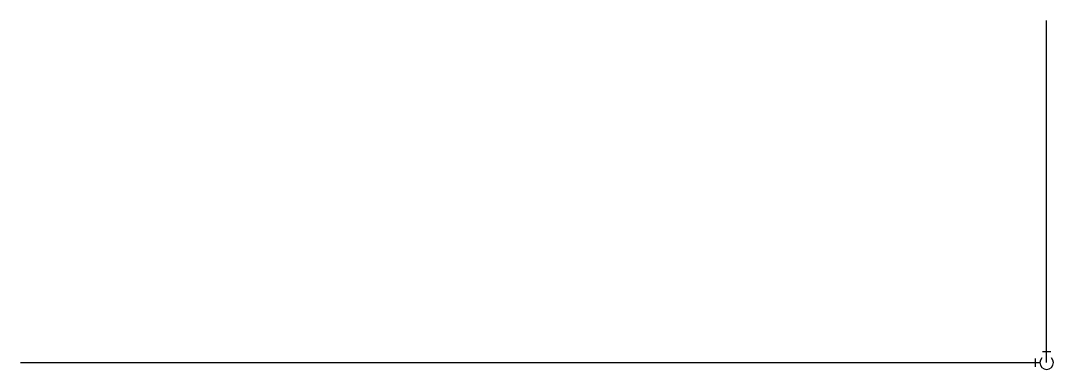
# Model space of a CAD drawing. Units: millimetres at full size, sheet at 1:100. Extents: x -15551 to 2936, y -3610 to 2633.
import ezdxf

# ---------------------------------------------------------------- set-up
doc = ezdxf.new("R2010")
doc.units = ezdxf.units.MM
doc.header["$LTSCALE"] = 100
doc.layers.add('0-0', color=7, linetype='Continuous')

msp = doc.modelspace()

# ---------------------------------------------------------------- linework, layer by layer
at = {"layer": '0-0'}
for p, q in [((2816.3, -3489.8), (2816.3, 2632.7)), ((2741.3, -3289.8), (2891.3, -3289.8)), ((-15551, -3489.8), (2696.3, -3489.8)), ((2616.3, -3564.8), (2616.3, -3414.8))]:
    msp.add_line(p, q, dxfattribs=at)
msp.add_arc((2816.3, -3489.8), 120, 135, 45, dxfattribs=at)

doc.saveas('drawing.dxf')
